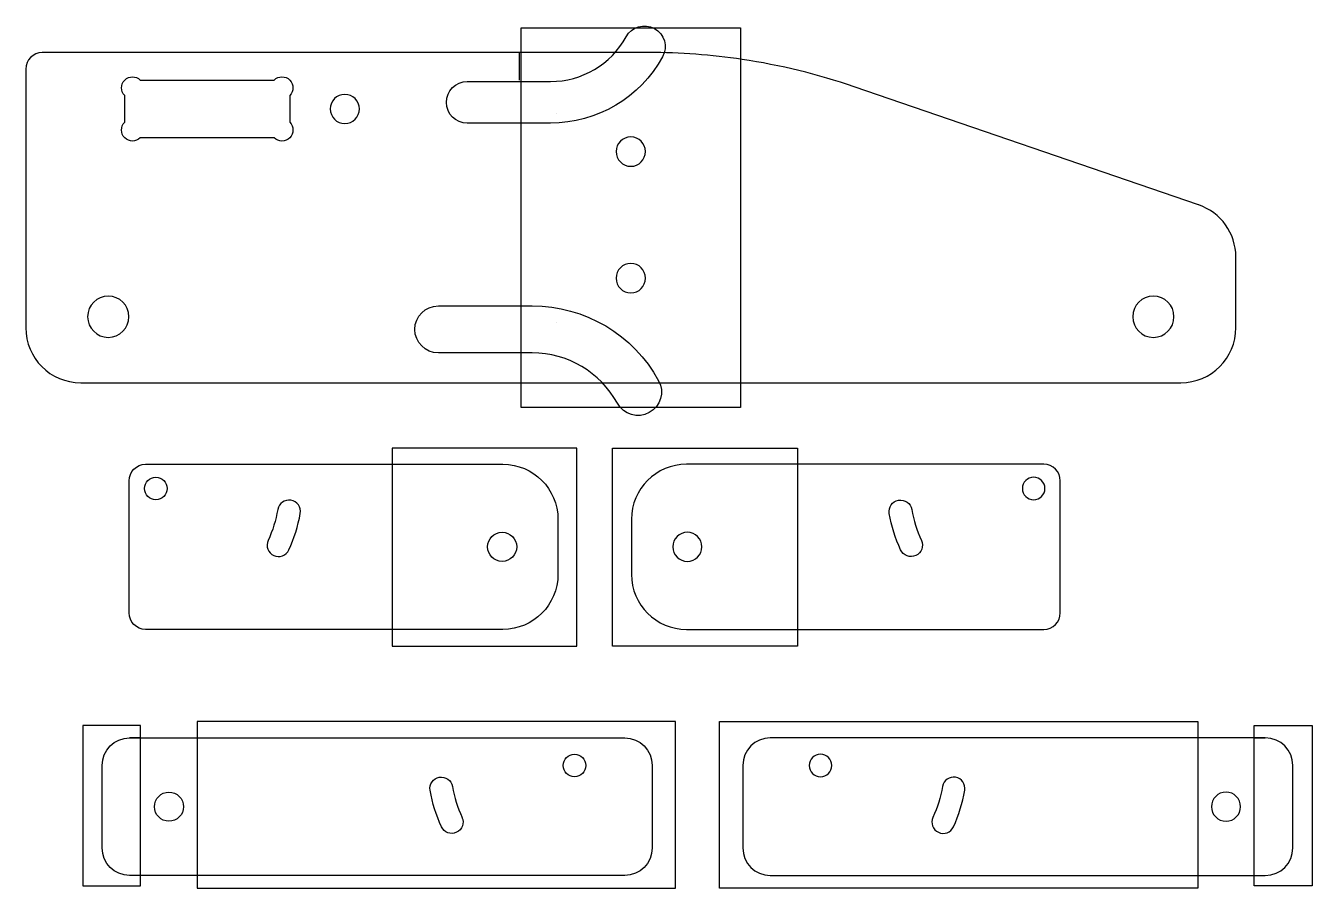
# Model space of a CAD drawing. Extents: x -164 to 318, y -425 to 35.
# Drawn here: x 83.8 to 317.7, y -402.5 to -245.7 of the extents above; entities that cross this region are included whole.
import ezdxf

# ---------------------------------------------------------------- set-up
doc = ezdxf.new("R2010")
doc.units = 0
doc.layers.get('0').update_dxf_attribs({"linetype": 'CONTINUOUS'})

msp = doc.modelspace()

# ---------------------------------------------------------------- linework, layer by layer
at = {"color": 0, "linetype": 'BYBLOCK'}
for p, q in [((173.88, -315.07), (173.88, -246.1)), ((173.88, -246.1), (213.78, -246.1)), ((213.78, -246.1), (213.78, -315.07)), ((196.99, -250.59), (86.83, -250.59)), ((173.58, -255.59), (173.58, -250.59)), ((197.16, -250.59), (196.99, -250.59)), ((83.83, -253.59), (83.83, -300.59)), ((104.66, -255.59), (129, -255.59)), ((164.1, -255.85), (179.25, -255.85)), ((297.07, -278.27), (234.46, -256.8)), ((101.83, -263.26), (101.83, -258.41)), ((131.83, -258.41), (131.83, -263.26)), ((179.25, -263.43), (164.1, -263.43)), ((129, -266.09), (104.66, -266.09)), ((303.83, -300.59), (303.83, -287.73)), ((158.84, -296.62), (175.92, -296.62)), ((175.92, -305.16), (158.84, -305.16)), ((93.83, -310.59), (293.83, -310.59)), ((213.78, -315.07), (173.88, -315.07)), ((105.63, -325.41), (170.59, -325.41)), ((268.92, -325.41), (203.96, -325.41)), ((102.63, -352.41), (102.63, -328.41)), ((271.92, -352.41), (271.92, -328.41)), ((180.59, -335.41), (180.59, -345.41)), ((193.96, -335.41), (193.96, -345.41)), ((170.59, -355.41), (105.63, -355.41)), ((203.96, -355.41), (268.92, -355.41)), ((104.72, -375.13), (102.72, -375.13)), ((102.72, -375.13), (192.72, -375.13)), ((309.19, -375.13), (219.19, -375.13)), ((307.19, -375.13), (309.19, -375.13)), ((97.72, -395.13), (97.72, -380.13)), ((197.72, -380.13), (197.72, -395.13)), ((214.19, -380.13), (214.19, -395.13)), ((314.19, -395.13), (314.19, -380.13)), ((104.72, -400.13), (102.72, -400.13)), ((192.72, -400.13), (102.72, -400.13)), ((219.19, -400.13), (309.19, -400.13)), ((307.19, -400.13), (309.19, -400.13))]:
    msp.add_line(p, q, dxfattribs=at)
for p, q in [((184.03, -322.5), (150.44, -322.5)), ((150.44, -322.5), (150.44, -358.45)), ((184.03, -358.45), (184.03, -322.5)), ((190.52, -358.45), (190.52, -322.5)), ((190.52, -322.5), (224.11, -322.5)), ((224.11, -322.5), (224.11, -358.45)), ((150.44, -358.45), (184.03, -358.45)), ((224.11, -358.45), (190.52, -358.45)), ((104.72, -372.87), (94.18, -372.87)), ((94.18, -372.87), (94.18, -401.99)), ((104.72, -401.99), (104.72, -372.87)), ((201.95, -372.18), (115.02, -372.18)), ((115.02, -372.18), (115.02, -402.45)), ((201.95, -402.45), (201.95, -372.18)), ((209.96, -402.45), (209.96, -372.18)), ((209.96, -372.18), (296.89, -372.18)), ((296.89, -372.18), (296.89, -402.45)), ((307.19, -401.99), (307.19, -372.87)), ((307.19, -372.87), (317.72, -372.87)), ((317.72, -372.87), (317.72, -401.99)), ((94.18, -401.99), (104.72, -401.99)), ((317.72, -401.99), (307.19, -401.99)), ((115.02, -402.45), (201.95, -402.45)), ((296.89, -402.45), (209.96, -402.45))]:
    msp.add_line(p, q)
at = {"color": 0, "linetype": 'BYBLOCK', "extrusion": (0, 0, -1)}
for centre, radius in [((-141.83, -260.84), 2.65), ((-193.83, -268.59), 2.67), ((-193.83, -291.59), 2.67), ((-204.11, -340.41), 2.65), ((-228.33, -380.13), 2.05)]:
    msp.add_circle(centre, radius, dxfattribs=at)
at = {"color": 0, "linetype": 'BYBLOCK', "extrusion": (-2.46519e-32, -1.22954e-40, -1)}
for centre in [(-98.83, -298.59), (-288.83, -298.59)]:
    msp.add_circle(centre, 3.75, dxfattribs=at)
at = {"color": 0, "linetype": 'BYBLOCK'}
for centre, radius in [((107.48, -329.81), 2.05), ((170.44, -340.41), 2.65), ((183.58, -380.13), 2.05), ((109.87, -387.63), 2.65)]:
    msp.add_circle(centre, radius, dxfattribs=at)
at = {"color": 0, "linetype": 'BYBLOCK', "extrusion": (-4.86459e-77, -3.08149e-33, -1)}
msp.add_circle((-267.07, -329.81), 2.05, dxfattribs=at)
at = {"color": 0, "linetype": 'BYBLOCK', "extrusion": (-1.12221e-189, -1.36846e-48, -1)}
msp.add_circle((-302.04, -387.63), 2.65, dxfattribs=at)
at = {"color": 0, "linetype": 'BYBLOCK'}
for centre, radius, start, end in [((179.24, -240.19), 15.66, 270.0153, 331.286), ((86.83, -253.59), 3, 90, 180), ((197.16, -365.59), 115, 81.541, 90), ((197.16, -365.59), 115, 71.0754, 81.541), ((293.83, -287.73), 10, 0, 71.0754), ((93.83, -300.59), 10, 180, 270), ((293.83, -300.59), 10, 270, 0), ((175.91, -322.81), 17.65, 28.714, 89.9847), ((203.96, -335.41), 10, 90, 180), ((268.92, -328.41), 3, 0, 90), ((131.69, -333.99), 2.08, 350.2086, 170.2086), ((107.48, -329.81), 26.64, 335.2086, 350.2086), ((267.07, -329.81), 22.49, 189.7914, 204.7914), ((129.78, -340.11), 2.08, 155.2086, 335.2086), ((203.96, -345.41), 10, 180, 270), ((268.92, -352.41), 3, 270, 360), ((219.19, -380.13), 5, 90, 180), ((309.19, -380.13), 5, 0, 90), ((252.53, -384.31), 2.05, 350.2086, 170.2086), ((183.58, -380.13), 22.51, 189.7914, 204.7914), ((228.33, -380.13), 26.61, 335.2086, 350.2086), ((250.63, -390.43), 2.05, 155.2086, 335.2086), ((219.19, -395.13), 5, 180, 270), ((309.19, -395.13), 5, 270, 0)]:
    msp.add_arc(centre, radius, start, end, dxfattribs=at)
at = {"color": 0, "linetype": 'BYBLOCK', "extrusion": (-2.54925e-31, 1.39648e-31, -1)}
msp.add_arc((-196.3, -249.54), 3.79, 28.714, 208.714, dxfattribs=at)
at = {"color": 0, "linetype": 'BYBLOCK', "extrusion": (-1.54156e-34, 5.76966e-31, -1)}
msp.add_arc((-179.24, -240.19), 23.23, 208.714, 269.9847, dxfattribs=at)
at = {"color": 0, "linetype": 'BYBLOCK', "extrusion": (1.39452e-31, -1.39452e-31, -1)}
msp.add_arc((-103.24, -257), 2, 315, 135, dxfattribs=at)
at = {"color": 0, "linetype": 'BYBLOCK', "extrusion": (0, 0, -1)}
for centre, radius, start, end in [((-130.41, -257), 2, 45, 225), ((-164.1, -259.64), 3.79, 270, 90), ((-103.24, -264.67), 2, 225, 45), ((-130.41, -264.67), 2, 135, 315), ((-158.84, -300.89), 4.27, 270, 90), ((-180.33, -302.59), 3, 90, 90.0153), ((-105.63, -328.41), 3, 0, 90), ((-170.59, -335.41), 10, 90, 180), ((-170.59, -345.41), 10, 180, 270), ((-105.63, -352.41), 3, 270, 360), ((-102.72, -380.13), 5, 0, 90), ((-192.72, -380.13), 5, 90, 180), ((-159.37, -384.31), 2.05, 350.2086, 170.2086), ((-183.58, -380.13), 26.61, 335.2086, 350.2086), ((-228.33, -380.13), 22.51, 189.7914, 204.7914), ((-161.28, -390.43), 2.05, 155.2086, 335.2086), ((-102.72, -395.13), 5, 270, 0), ((-192.72, -395.13), 5, 180, 270)]:
    msp.add_arc(centre, radius, start, end, dxfattribs=at)
at = {"color": 0, "linetype": 'BYBLOCK', "extrusion": (2.46519e-32, -3.9443e-31, -1)}
msp.add_arc((-180.33, -258.59), 3, 269.9847, 270, dxfattribs=at)
at = {"color": 0, "linetype": 'BYBLOCK', "extrusion": (1.73006e-31, 2.53663e-31, -1)}
msp.add_arc((-175.91, -322.81), 26.19, 90.0153, 151.286, dxfattribs=at)
at = {"color": 0, "linetype": 'BYBLOCK', "extrusion": (3.51657e-31, 1.92638e-31, -1)}
msp.add_arc((-195.14, -312.28), 4.27, 151.286, 331.286, dxfattribs=at)
at = {"color": 0, "linetype": 'BYBLOCK', "extrusion": (-1.11099e-30, -2.41762e-31, -1)}
msp.add_arc((-242.86, -333.99), 2.08, 350.2086, 170.2086, dxfattribs=at)
at = {"color": 0, "linetype": 'BYBLOCK', "extrusion": (-8.66977e-31, 2.91824e-31, -1)}
msp.add_arc((-107.48, -329.81), 22.49, 189.7914, 204.7914, dxfattribs=at)
at = {"color": 0, "linetype": 'BYBLOCK', "extrusion": (-1.15621e-29, -3.63407e-30, -1)}
msp.add_arc((-267.07, -329.81), 26.64, 335.2086, 350.2086, dxfattribs=at)
at = {"color": 0, "linetype": 'BYBLOCK', "extrusion": (-1.14984e-30, -4.22476e-31, -1)}
msp.add_arc((-244.77, -340.11), 2.08, 155.2086, 335.2086, dxfattribs=at)

doc.saveas('drawing.dxf')
